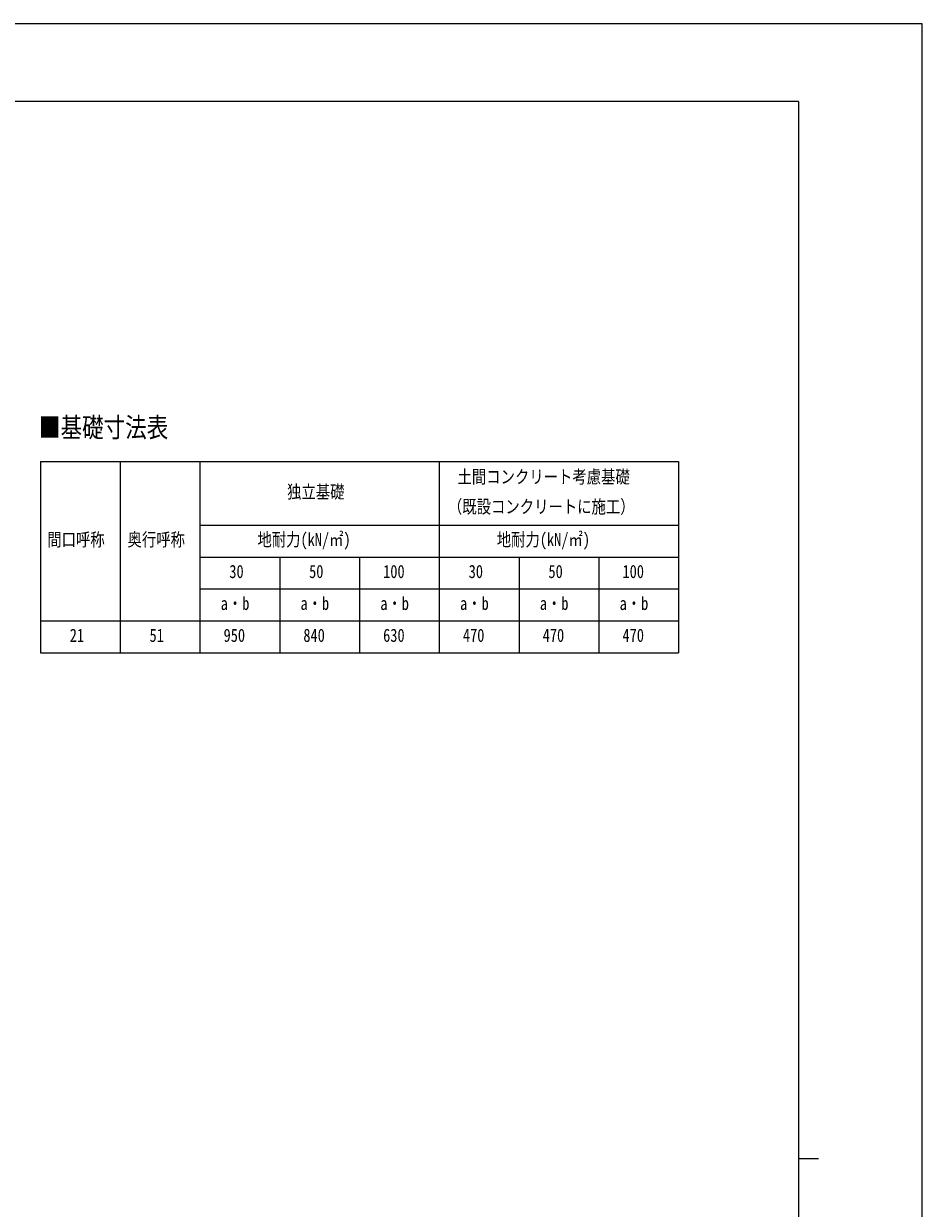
# Model space of a CAD drawing. Units: millimetres, scale not verified. Extents: x -12615 to 12615, y -8910 to 8910.
# Drawn here: x 5857 to 12615, y 0 to 8910 of the extents above; entities that cross this region are included whole.
import ezdxf
from ezdxf.enums import TextEntityAlignment as Align

# ---------------------------------------------------------------- set-up
doc = ezdxf.new("R2010")
doc.units = ezdxf.units.MM
doc.header["$LTSCALE"] = 30
doc.layers.add('0-1_TABLE1', color=7, linetype='Continuous', lineweight=18)
doc.layers.add('0-2_USER1', color=3, linetype='Continuous')
doc.layers.add('0-7_YKK_ZWAK', color=7, linetype='Continuous')
doc.styles.add('ＭＳ ゴシック', font='')
doc.styles.get('ＭＳ ゴシック').set_extended_font_data('MS Gothic')

msp = doc.modelspace()

# ---------------------------------------------------------------- linework, layer by layer
at = {"layer": '0-1_TABLE1'}
for p, q in [((5982.62, 5618.22), (10782.62, 5618.22)), ((5982.62, 5618.22), (5982.62, 4178.22)), ((6582.62, 5618.22), (6582.62, 4178.22)), ((8982.62, 5618.22), (8982.62, 4178.22)), ((7182.62, 5138.22), (10782.62, 5138.22)), ((7182.62, 4898.22), (10782.62, 4898.22)), ((7782.62, 4898.22), (7782.62, 4178.22)), ((8382.62, 4898.22), (8382.62, 4178.22)), ((9582.62, 4898.22), (9582.62, 4178.22)), ((10182.62, 4898.22), (10182.62, 4178.22)), ((7182.62, 4658.22), (10782.62, 4658.22)), ((5982.62, 4418.22), (10782.62, 4418.22))]:
    msp.add_line(p, q, dxfattribs=at)
for points in [[(7182.62, 5618.22), (7182.62, 5138.22), (7182.62, 4418.22), (7182.62, 4178.22)], [(10782.62, 5618.22), (10782.62, 4898.22), (10782.62, 4178.22)], [(5982.62, 4178.22), (6582.62, 4178.22), (8382.62, 4178.22), (8982.62, 4178.22), (10782.62, 4178.22)]]:
    msp.add_lwpolyline(points, dxfattribs=at)
at = {"layer": '0-7_YKK_ZWAK'}
for p, q in [((11685.06, 8325), (-11714.94, 8325)), ((11685.06, 8325), (11685.06, -7575)), ((11685.06, 375), (11835.06, 375))]:
    msp.add_line(p, q, dxfattribs=at)
msp.add_lwpolyline([(-12615, -8910), (12615, -8910), (12615, 8910), (-12615, 8910)], close=True, dxfattribs=at)

# ---------------------------------------------------------------- texts
at = {"layer": '0-1_TABLE1', "style": 'ＭＳ ゴシック', "width": 0.8}
for s, p in [('土間コンクリート考慮基礎', (9119.42, 5423.22)), ('独立基礎', (7837.82, 5310.72)), ('（既設コンクリートに施工）', (9047.42, 5198.22)), ('間口呼称', (6034.22, 4950.72)), ('奥行呼称', (6637.82, 4950.72)), ('地耐力(kN/㎡)', (7614.62, 4950.72)), ('地耐力(kN/㎡)', (9414.62, 4950.72)), ('30', (7403.42, 4710.72)), ('50', (8003.42, 4710.72)), ('100', (8560.22, 4710.72)), ('30', (9203.42, 4710.72)), ('50', (9803.42, 4710.72)), ('100', (10360.22, 4710.72)), ('a・b', (7338.62, 4470.72)), ('a・b', (7938.62, 4470.72)), ('a・b', (8538.62, 4470.72)), ('a・b', (9138.62, 4470.72)), ('a・b', (9738.62, 4470.72)), ('a・b', (10338.62, 4470.72)), ('21', (6203.42, 4230.72)), ('51', (6803.42, 4230.72)), ('950', (7360.22, 4230.72)), ('840', (7960.22, 4230.72)), ('630', (8560.22, 4230.72)), ('470', (9160.22, 4230.72)), ('470', (9760.22, 4230.72)), ('470', (10360.22, 4230.72))]:
    msp.add_text(s, height=98.97, dxfattribs=at).set_placement(p, align=Align.BOTTOM_LEFT)
at = {"layer": '0-2_USER1', "style": 'ＭＳ ゴシック', "width": 0.8}
msp.add_text('■基礎寸法表', height=148.5, dxfattribs=at).set_placement((5972.02, 5754.68), align=Align.BOTTOM_LEFT)

doc.saveas('drawing.dxf')
